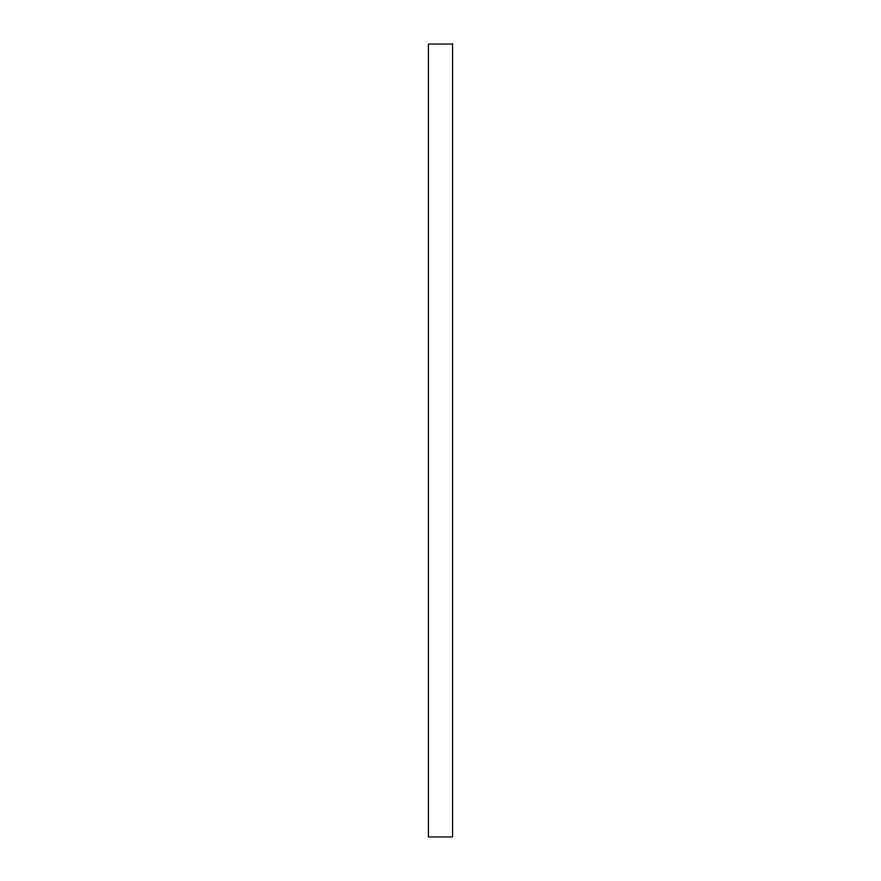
<?xml version="1.0" encoding="UTF-8"?>
<svg xmlns="http://www.w3.org/2000/svg" width="881" height="881" viewBox="0 0 881 881"><rect width="100%" height="100%" fill="white"/><g stroke="black" fill="none" stroke-linecap="round" stroke-linejoin="round"><path stroke-width="1.32" d="M452.57 44.05L428.43 44.05L428.43 836.95L452.57 836.95L452.57 44.05"/></g></svg>
